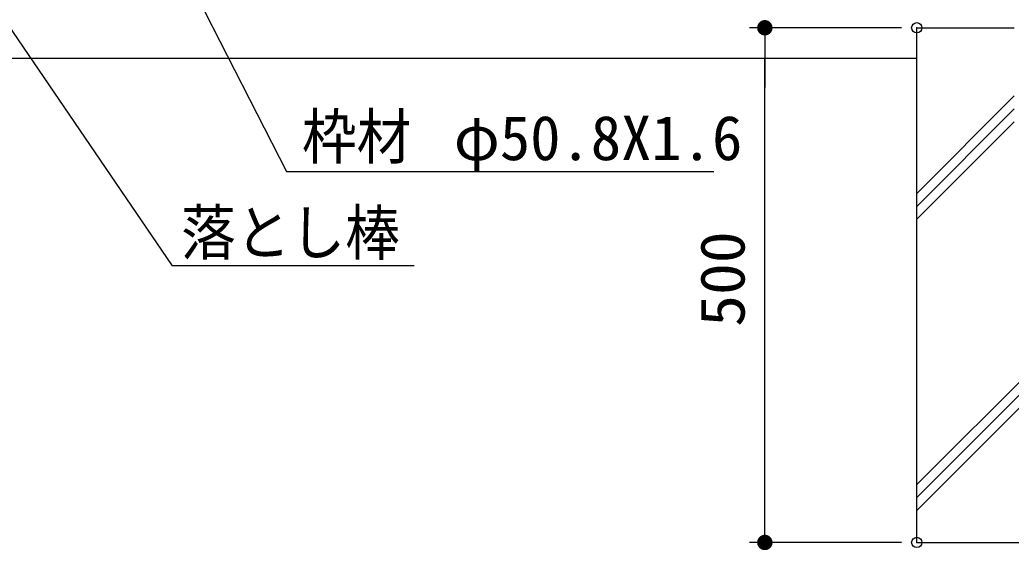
# Model space of a CAD drawing. Units: millimetres, scale not verified. Extents: x -4425 to 4425, y -3150 to 3150.
# Drawn here: x 1653 to 2617, y -655 to -140 of the extents above; entities that cross this region are included whole.
import ezdxf
from ezdxf.enums import TextEntityAlignment as Align

# ---------------------------------------------------------------- set-up
doc = ezdxf.new("R2010")
doc.units = ezdxf.units.MM
doc.header["$LTSCALE"] = 20
doc.header["$PDMODE"] = 32
doc.header["$PDSIZE"] = 10
for name, color, linetype, lineweight in [('0-2_KOUZOU', 7, 'Continuous', 25), ('0-3_SUNPOU', 1, 'Continuous', 25), ('0-4_KISO', 7, 'Continuous', 25), ('0-6_0', 4, 'Continuous', 25), ('0-8_HATCH', 4, 'Continuous', 25)]:
    doc.layers.add(name, color=color, linetype=linetype, lineweight=lineweight)
doc.layers.add('0-5_DEFPOINTS', color=7, linetype='Continuous')
doc.styles.add('ＭＳ ゴシック', font='')
doc.styles.get('ＭＳ ゴシック').set_extended_font_data('MS Gothic')

# ---------------------------------------------------------------- blocks, each defined once
blk = doc.blocks.new('M1')
at = {"layer": '0-3_SUNPOU'}
blk.add_line((-5, 0), (-38.58, 0), dxfattribs=at)
for points in [[(0, 0), (-5, 0), (-4.96, 0.63)], [(0, 0), (-4.96, -0.63), (-5, 0)], [(0, 0), (-4.96, 0.63), (-4.84, 1.24)], [(0, 0), (-4.84, -1.24), (-4.96, -0.63)], [(0, 0), (-4.84, 1.24), (-4.65, 1.84)], [(0, 0), (-4.65, -1.84), (-4.84, -1.24)], [(0, 0), (-4.65, 1.84), (-4.38, 2.41)], [(0, 0), (-4.38, -2.41), (-4.65, -1.84)], [(0, 0), (-4.38, 2.41), (-4.05, 2.94)], [(0, 0), (-4.05, -2.94), (-4.38, -2.41)], [(0, 0), (-4.05, 2.94), (-3.64, 3.42)], [(0, 0), (-3.64, -3.42), (-4.05, -2.94)], [(0, 0), (-3.64, 3.42), (-3.19, 3.85)], [(0, 0), (-3.19, -3.85), (-3.64, -3.42)], [(0, 0), (-3.19, 3.85), (-2.68, 4.22)], [(0, 0), (-2.68, -4.22), (-3.19, -3.85)], [(0, 0), (-2.68, 4.22), (-2.13, 4.52)], [(0, 0), (-2.13, -4.52), (-2.68, -4.22)], [(0, 0), (-2.13, 4.52), (-1.55, 4.76)], [(0, 0), (-1.55, -4.76), (-2.13, -4.52)], [(0, 0), (-1.55, 4.76), (-0.94, 4.91)], [(0, 0), (-0.94, -4.91), (-1.55, -4.76)], [(0, 0), (-0.94, 4.91), (-0.31, 4.99)], [(0, 0), (-0.31, -4.99), (-0.94, -4.91)], [(0, 0), (-0.31, 4.99), (0.31, 4.99)], [(0, 0), (0.31, -4.99), (-0.31, -4.99)], [(0, 0), (0.31, 4.99), (0.94, 4.91)], [(0, 0), (0.94, 4.91), (1.55, 4.76)], [(0, 0), (1.55, 4.76), (2.13, 4.52)], [(0, 0), (2.13, 4.52), (2.68, 4.22)], [(0, 0), (2.68, 4.22), (3.19, 3.85)], [(0, 0), (3.19, 3.85), (3.64, 3.42)], [(0, 0), (3.64, 3.42), (4.05, 2.94)], [(0, 0), (4.05, 2.94), (4.38, 2.41)], [(0, 0), (4.38, 2.41), (4.65, 1.84)], [(0, 0), (4.65, 1.84), (4.84, 1.24)], [(0, 0), (4.84, 1.24), (4.96, 0.63)], [(0, 0), (4.96, 0.63), (5, 0)], [(0, 0), (0.94, -4.91), (0.31, -4.99)], [(0, 0), (1.55, -4.76), (0.94, -4.91)], [(0, 0), (2.13, -4.52), (1.55, -4.76)], [(0, 0), (2.68, -4.22), (2.13, -4.52)], [(0, 0), (3.19, -3.85), (2.68, -4.22)], [(0, 0), (3.64, -3.42), (3.19, -3.85)], [(0, 0), (4.05, -2.94), (3.64, -3.42)], [(0, 0), (4.38, -2.41), (4.05, -2.94)], [(0, 0), (4.65, -1.84), (4.38, -2.41)], [(0, 0), (4.84, -1.24), (4.65, -1.84)], [(0, 0), (4.96, -0.63), (4.84, -1.24)], [(0, 0), (5, 0), (4.96, -0.63)]]:
    blk.add_solid(points, dxfattribs=at)
blk = doc.blocks.new('X2')
at = {"layer": '0-6_0'}
for p, q in [((144065.7, 53556), (144681.1, 54171.4)), ((144065.7, 53806), (144431.1, 54171.4)), ((144065.7, 54056), (144181.1, 54171.4)), ((140960.7, 50951), (142855.7, 52846)), ((140960.7, 50701), (142855.7, 52596)), ((140960.7, 50451), (142855.7, 52346)), ((140960.7, 45294.2), (145960.7, 50294.2)), ((140960.7, 45044.2), (145960.7, 50044.2)), ((140960.7, 44794.2), (145960.7, 49794.2)), ((145494.8, 44171.4), (145960.7, 44637.3)), ((145744.8, 44171.4), (145960.7, 44387.3))]:
    blk.add_line(p, q, dxfattribs=at)

msp = doc.modelspace()

# ---------------------------------------------------------------- linework, layer by layer
at = {"layer": '0-3_SUNPOU'}
for p, q in [((1710.7, 106.64), (1912.46, -287.53)), ((1624.02, -119.5), (1801.12, -379.09)), ((2510.01, -147.94), (2362.32, -147.94)), ((2377.32, -617.94), (2377.32, -177.94)), ((1912.46, -287.53), (2327.67, -287.53)), ((2036.4, -379.09), (1801.12, -379.09)), ((2510.01, -647.94), (2362.32, -647.94))]:
    msp.add_line(p, q, dxfattribs=at)
at = {"layer": '0-4_KISO'}
for p, q in [((2525.01, -147.94), (2619.76, -147.94)), ((2525.01, -647.94), (2525.01, -147.94)), ((2525.01, -177.93), (775.01, -177.94)), ((2525.01, -647.94), (2775.01, -647.94))]:
    msp.add_line(p, q, dxfattribs=at)
at = {"layer": '0-5_DEFPOINTS'}
for p in [(2377.32, -147.94), (2525.01, -147.94), (2525.01, -647.94)]:
    msp.add_point(p, dxfattribs=at)

# ---------------------------------------------------------------- block references
at = {"layer": '0-3_SUNPOU', "xscale": 1.5, "yscale": 1.5}
for p, rotation in [((2377.32, -147.94), 90), ((2377.32, -647.94), 270)]:
    msp.add_blockref('M1', p, dxfattribs=dict(at, rotation=rotation))
at = {"layer": '0-8_HATCH', "xscale": 0.05, "yscale": 0.05}
msp.add_blockref('X2', (-4523.02, -2856.51), dxfattribs=at)

# ---------------------------------------------------------------- texts
at = {"layer": '0-2_KOUZOU', "color": 3, "style": 'ＭＳ ゴシック'}
msp.add_text('φ50.8X1.6', height=43.3, dxfattribs=at).set_placement((2075.02, -289.54), align=Align.BOTTOM_LEFT)
at = {"layer": '0-3_SUNPOU', "color": 3, "style": 'ＭＳ ゴシック', "width": 0.9}
for s, p in [('枠材', (1927.4, -288.3)), ('落とし棒', (1809.93, -381.54))]:
    msp.add_text(s, height=43.3, dxfattribs=at).set_placement(p, align=Align.BOTTOM_LEFT)
at = {"layer": '0-3_SUNPOU', "color": 3, "style": 'ＭＳ ゴシック', "width": 1.05}
msp.add_text('500', height=43.3, rotation=90, dxfattribs=at).set_placement((2370.65, -438.44), align=Align.BOTTOM_LEFT)

doc.saveas('drawing.dxf')
